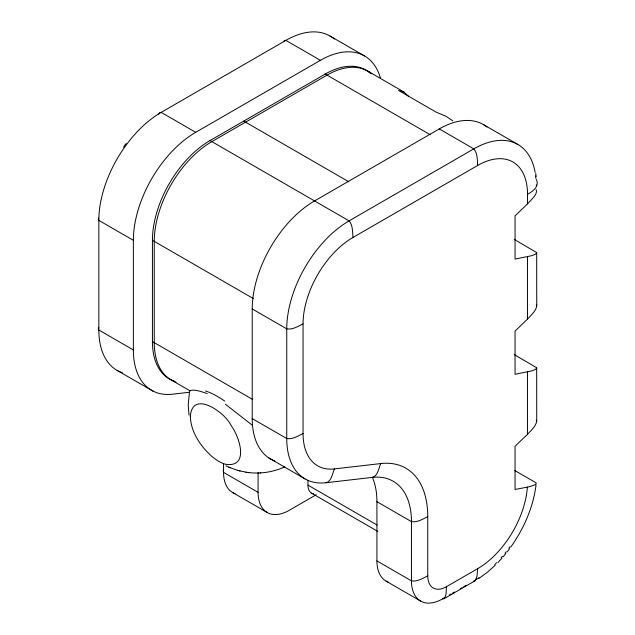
<?xml version="1.0" encoding="UTF-8"?>
<svg xmlns="http://www.w3.org/2000/svg" width="635" height="635" viewBox="0 0 635 635"><rect width="100%" height="100%" fill="white"/><g stroke="black" fill="none" stroke-linecap="round" stroke-linejoin="round"><path stroke-width="0.95" d="M514.263 354.624L536.686 367.768L536.734 421.148C535.765 426.545 531.035 430.411 527.526 434.284L515.056 446.286L515.056 489.482L527.36 487.116A58.341 21.304 13.9 0 0 530.939 486.283L534.813 484.815A18.518 6.763 13.9 0 0 535.773 484.164L536.162 483.64A5.056 1.849 13.9 0 0 536.226 483.275L535.908 482.767A1.691 0.619 13.9 0 0 535.63 482.568L514.572 470.416M514.263 239.427L536.686 252.571L536.734 302.689C537.916 309.61 531.59 314.531 527.526 319.08L515.056 331.081L515.056 374.285L531.463 370.959L535.273 369.506L536.742 368.046M527.36 487.116A70.548 40.727 -60 0 1 477.647 568.682L446.469 586.684C445.913 590.304 447.143 598.011 442.635 598.868A44.093 25.456 -60 0 1 411.456 580.866L376.92 560.927L376.92 501.674A88.186 50.911 -60 0 0 372.785 478.282M477.647 568.682L477.02 576.199L475.218 580.676L443.69 598.924M536.742 252.841L535.273 254.31L531.463 255.754L515.056 259.08L515.056 215.884L527.526 203.883C530.4 200.366 538.147 194.278 536.194 189.682M536.488 179.475C539.417 186.761 532.956 191.333 527.526 194.278L527.526 203.883M536.035 485.005C533.194 507.444 523.788 528.733 510.754 547.092M189.54 391.557L188.214 404.638L188.984 415.036M527.526 194.278A70.548 40.727 -60 0 0 477.647 165.481L352.941 237.482A70.548 40.727 -60 0 0 303.054 323.882L303.054 433.538A70.548 40.727 -60 0 0 334.415 468.908C332.43 473.44 331.454 481.608 325.945 482.743A88.186 50.911 -60 0 1 286.75 438.523L252.214 418.584L252.214 308.927A88.186 50.911 -60 0 1 314.563 200.93L439.277 128.929A88.186 50.911 -60 0 1 486.997 127.04M334.415 468.908L380.73 463.566C378.746 468.098 377.769 476.258 372.261 477.393L325.945 482.743M223.171 470.559L223.544 472.376L258.08 492.315A44.093 25.456 -60 0 0 289.25 510.318L316.214 494.752M158.774 114.197L159.774 112.57L161.187 112.371L195.723 132.31L320.429 60.317A88.186 50.911 -60 0 1 380.381 77.891M98.766 217.988L98.258 219.488L98.838 220.377L133.366 240.316L133.366 349.964A88.186 50.911 -60 0 0 172.569 394.192L189.317 392.255M98.766 327.644L98.258 329.144L98.838 330.025L133.366 349.964M283.797 41.513L284.837 40.322L285.893 40.378L320.429 60.317M123.539 147.137L126.135 143.566M509.532 548.775L507.032 552.061M505.762 553.664L503.174 556.768M501.864 558.276L497.888 562.586M495.197 565.285L487.093 572.484L478.774 578.525M174.196 381.087A81.447 47.022 -60 0 1 152.432 341.59L152.432 240.316A81.447 47.022 -60 0 1 210.018 140.565L325.199 74.065L430.212 134.699M442.635 598.868L444.317 597.892M449.374 594.979L451.056 594.003M452.747 593.034L454.43 592.058M460.327 588.653L462.01 587.677M463.701 586.708L466.225 585.248M303.054 323.882C298.061 326.319 292.497 329.938 286.75 328.866L252.214 308.927M303.054 433.538C298.061 435.975 292.497 439.595 286.75 438.523L286.75 328.866A88.186 50.911 -60 0 1 349.099 220.869L473.805 148.868A88.186 50.911 -60 0 1 535.122 172.363M380.73 463.566A105.815 61.095 -60 0 1 427.76 516.628C422.775 519.065 417.203 522.692 411.456 521.613L376.92 501.674M446.469 586.684A26.456 15.272 -60 0 1 427.76 575.881C422.775 578.318 417.203 581.946 411.456 580.866L411.456 521.613A88.186 50.911 -60 0 0 372.261 477.393M284.567 466.955C273.415 472.011 260.89 473.996 248.73 472.583M474.861 580.922L473.805 580.866M260.088 472.924L260.691 472.9M230.021 467.685L237.506 470.344L246.515 472.297M245.983 472.226L249.341 472.662M190.214 390.819C193 388.676 202.843 391.938 207.185 393.692M237.506 470.344L238.006 470.479M239.435 470.86L240.054 471.027M225.965 465.844L229.116 467.296M229.449 467.447L230.053 467.709M228.854 467.193L229.568 467.495M408.662 96.48L403.939 91.988L398.558 90.448L435.975 112.046L446.111 116.34L452.898 120.944M117.134 370.419L153.376 391.263M329.986 36.005L364.522 55.944M483.362 124.563L517.898 144.502M367.57 70.985L403.939 91.988M439.277 128.929L473.805 148.868C477.615 153.305 477.258 159.941 477.647 165.481M243.721 121.11L348.79 181.769M210.018 140.565L314.23 200.731M314.563 200.93L349.099 220.869C352.909 225.306 352.552 231.942 352.941 237.482M152.432 240.316L253.444 298.633M152.432 341.59L252.373 399.296M171.164 379.952L189.881 390.739M307.959 480.187L307.959 485.116L377.214 525.097M311.61 493.189L377.825 531.416M232.672 492.562L267.208 512.501M386.048 581.112L420.584 601.051M268.867 457.946L305.046 478.909M225.385 404.201L252.047 425.013M536.265 304.935L536.742 306.006M536.265 420.132L536.742 421.211M536.162 184.864L536.734 185.753M535.702 173.347L536.162 176.387M527.526 256.683L527.526 319.08M527.526 371.88L527.526 434.284M427.76 516.628L427.76 575.881M258.08 472.567L258.08 492.315M223.544 463.486L223.544 472.376A44.093 25.456 -60 0 0 235.069 493.673M205.454 390.954A56.094 19.264 45 0 1 224.742 401.098M176.03 382.151A81.447 47.022 -60 0 1 154.257 342.646L154.257 241.371A81.447 47.022 -60 0 1 211.852 141.621L327.025 75.128A81.447 47.022 -60 0 1 371.689 73.858M133.366 240.316A88.186 50.911 -60 0 1 195.723 132.31M334.304 39.045A88.186 50.911 -60 0 0 285.893 40.378L161.187 112.371A88.186 50.911 -60 0 0 98.838 220.377L98.838 330.025A88.186 50.911 -60 0 0 122.404 372.801M313.611 493.911A17.637 10.184 -60 0 1 307.959 485.116M388.445 582.224A44.093 25.456 -60 0 1 376.92 560.927M274.868 461.026A88.186 50.911 -60 0 1 252.214 418.584M509.881 546.775A88.186 50.911 -60 0 1 508.818 548.235M506.103 551.815A88.186 50.911 -60 0 1 504.992 553.212M502.475 556.252A88.186 50.911 -60 0 1 501.198 557.736M496.657 562.666A88.186 50.911 -60 0 1 494.681 564.666M478.901 577.691A88.186 50.911 -60 0 1 474.536 580.446M535.638 175.847A88.186 50.911 -60 0 1 535.908 178.546M325.199 74.057A81.542 47.077 -60 0 1 370.459 73.374M190.333 416.147C190.698 431.665 200.152 445.683 211.225 455.882A34.988 17.351 53.8 0 0 225.838 464.336C249.777 467.654 239.244 436.324 231.283 425.863C225.774 412.901 192.572 389.176 190.333 416.147"/></g></svg>
